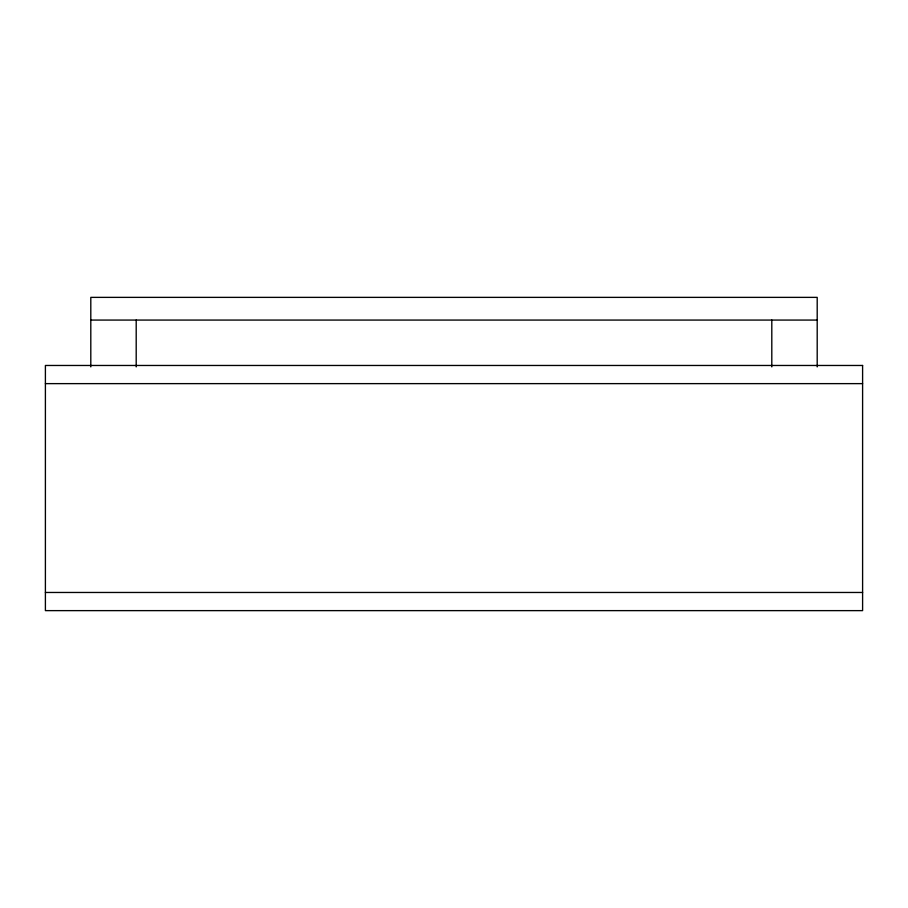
<?xml version="1.0" encoding="UTF-8"?>
<svg xmlns="http://www.w3.org/2000/svg" width="908" height="908" viewBox="0 0 908 908"><rect width="100%" height="100%" fill="white"/><g stroke="black" fill="none" stroke-linecap="round" stroke-linejoin="round"><path stroke-width="1.36" d="M90.8 320.07L817.2 320.07M45.4 383.63L862.6 383.63M45.4 592.47L862.6 592.47M817.2 366.889L817.2 297.37L90.8 297.37L90.8 366.889M771.8 320.07L771.8 366.889M136.2 320.07L136.2 366.889M862.6 365.47L45.4 365.47L45.4 610.63L862.6 610.63L862.6 365.47"/></g></svg>
